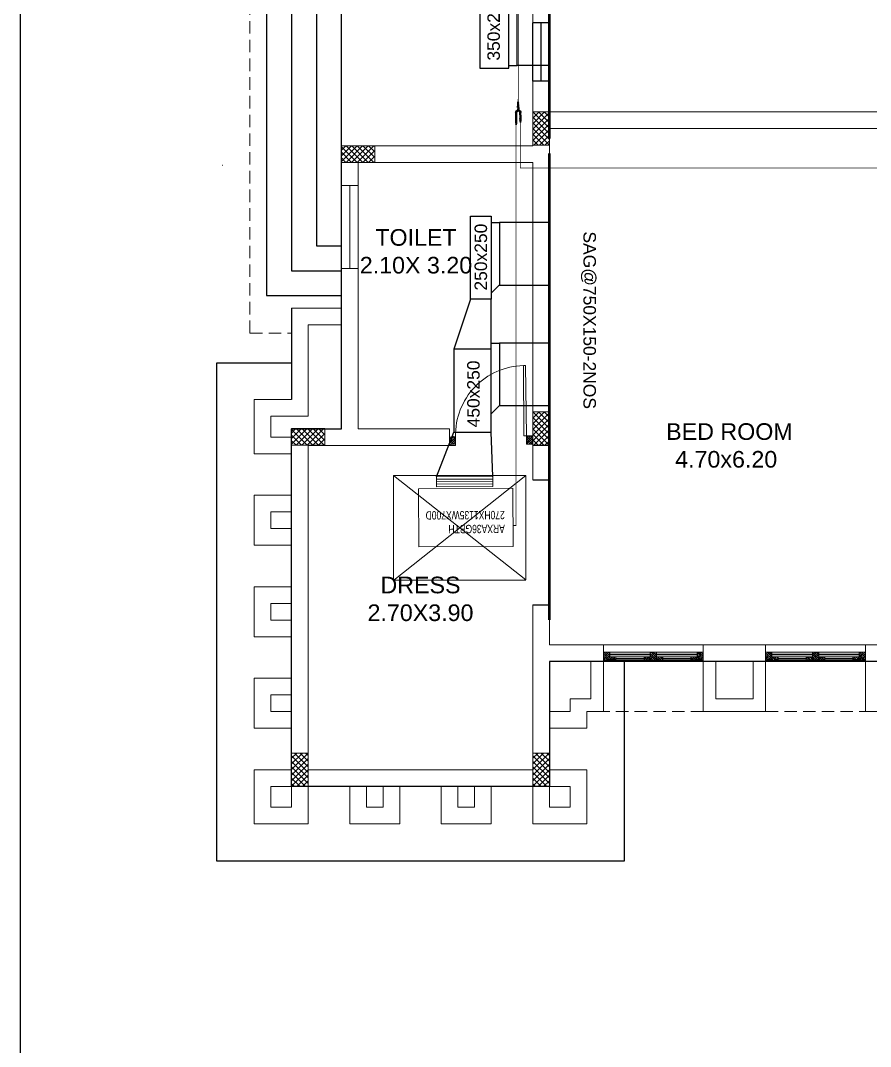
# Model space of a CAD drawing. Header units: centimetres. Extents: x -223085 to -5411, y 68813 to 74618.
# Drawn here: x -223085 to -222063, y 70760 to 71993 of the extents above; entities that cross this region are included whole.
import ezdxf

# ---------------------------------------------------------------- set-up
doc = ezdxf.new("R2010")
doc.units = ezdxf.units.CM
doc.linetypes.add('DASHED2', pattern=[0.375, 0.25, -0.125])
for name, color, linetype in [('A TEXT FRAME', 253, 'Continuous'), ('COLUMN', 6, 'Continuous'), ('HAVC', 6, 'Continuous'), ('HVAC', 6, 'Continuous'), ('PDF_FRAME', 7, 'Continuous'), ('PDF_m thick', 7, 'Continuous'), ('t10', 7, 'Continuous'), ('WALLL', 7, 'Continuous')]:
    doc.layers.add(name, color=color, linetype=linetype)
for name, color, linetype, lineweight in [('FRAME', 31, 'Continuous', 25), ('hatchh', 251, 'Continuous', 9), ('LINE02', 8, 'Continuous', 0), ('m thick', 15, 'Continuous', 20), ('TXT BM NME', 102, 'Continuous', 13), ('wall face 1', 4, 'Continuous', 30), ('WINDOWSSS', 42, 'Continuous', 20)]:
    doc.layers.add(name, color=color, linetype=linetype, lineweight=lineweight)
doc.layers.add('PDF_DASH', color=7, linetype='Continuous', true_color=0x989898)
doc.layers.add('PDF_hatchh', color=7, linetype='Continuous', true_color=0x767676)
doc.styles.add('ARI', font='arial.ttf')
doc.styles.add('MAPLE CM', font='swisscl.ttf', dxfattribs={"height": 20})
doc.styles.get("Standard").update_dxf_attribs({"font": 'arial.ttf'})

# ---------------------------------------------------------------- blocks, each defined once
blk = doc.blocks.new('CEXDW')
at = {"layer": 'A TEXT FRAME', "color": 10, "linetype": 'ByBlock', "lineweight": 5}
blk.add_line((-236486.6, 19560.2), (-236486.6, 19660.2), dxfattribs=at)
at = {"layer": 'A TEXT FRAME', "color": 5, "linetype": 'ByBlock', "lineweight": 5}
blk.add_lwpolyline([(-236476.6, 19660.2), (-236476.6, 19560.2), (-236496.6, 19560.2), (-236496.6, 19660.2)], close=True, dxfattribs=at)
blk = doc.blocks.new('window 120')
at = {"layer": 'hatchh', "linetype": 'ByBlock', "lineweight": 5}
h = blk.add_hatch(dxfattribs=at)
h.set_pattern_fill('ANSI38', color=256, scale=0.15, angle=270, style=0)
h.set_pattern_definition([(315, (1141.550529, 856.235317), (0.01325825215, 0.01325825215), []), (45, (1141.550529, 856.235317), (0.01325825215, 0.03977475644), [0.046875, -0.028125])])
h.paths.add_polyline_path([(1149.778, 71.298), (1149.778, 71.398), (1149.703, 71.398), (1149.703, 71.358), (1149.703, 71.298)])
h.paths.add_polyline_path([(1149.703, 71.358), (1149.703, 71.398), (1149.628, 71.398), (1149.628, 71.358)])
h.paths.add_polyline_path([(1148.653, 71.298), (1148.653, 71.398), (1148.578, 71.398), (1148.578, 71.298)])
h.paths.add_polyline_path([(1148.728, 71.358), (1148.728, 71.398), (1148.653, 71.398), (1148.653, 71.358)])
h = blk.add_hatch(dxfattribs=at)
h.set_pattern_fill('ANSI38', color=256, scale=0.15, angle=270, style=0)
h.set_pattern_definition([(315, (1669.323571, 90.203803), (0.01325825215, 0.01325825215), []), (45, (1669.323571, 90.203803), (0.01325825215, 0.03977475644), [0.046875, -0.028125])])
h.paths.add_polyline_path([(1149.14, 71.358), (1149.14, 71.398), (1149.065, 71.398), (1149.065, 71.358)])
h = blk.add_hatch(dxfattribs=at)
h.set_pattern_fill('ANSI38', color=256, scale=0.15, angle=270, style=0)
h.set_pattern_definition([(315, (366.332547, 44.985551), (0.01325825215, 0.01325825215), []), (45, (366.332547, 44.985551), (0.01325825215, 0.03977475644), [0.046875, -0.028125])])
h.paths.add_polyline_path([(1149.215, 71.398), (1149.14, 71.398), (1149.14, 71.358), (1149.14, 71.298), (1149.215, 71.298)])
h = blk.add_hatch(dxfattribs=at)
h.set_pattern_fill('ANSI38', color=256, scale=0.15, angle=270, style=0)
h.set_pattern_definition([(315, (1669.804821, 90.203803), (0.01325825215, 0.01325825215), []), (45, (1669.804821, 90.203803), (0.01325825215, 0.03977475644), [0.046875, -0.028125])])
h.paths.add_polyline_path([(1149.29, 71.358), (1149.29, 71.398), (1149.215, 71.398), (1149.215, 71.358)])
at = {"layer": 'FRAME', "linetype": 'ByBlock', "lineweight": 5}
for points in [[(1148.578, 71.398), (1148.578, 71.298), (1148.653, 71.298), (1148.653, 71.398), (1148.578, 71.398)], [(1149.14, 71.398), (1149.14, 71.298), (1149.215, 71.298), (1149.215, 71.398), (1149.14, 71.398)], [(1149.703, 71.398), (1149.703, 71.298), (1149.778, 71.298), (1149.778, 71.398), (1149.703, 71.398)]]:
    blk.add_lwpolyline(points, dxfattribs=at)
for points in [[(1148.728, 71.358), (1148.653, 71.358), (1148.653, 71.398), (1148.728, 71.398)], [(1149.14, 71.358), (1149.065, 71.358), (1149.065, 71.398), (1149.14, 71.398)], [(1149.29, 71.358), (1149.215, 71.358), (1149.215, 71.398), (1149.29, 71.398)], [(1149.703, 71.358), (1149.628, 71.358), (1149.628, 71.398), (1149.703, 71.398)]]:
    blk.add_lwpolyline(points, close=True, dxfattribs=at)
at = {"layer": 'm thick', "linetype": 'ByBlock', "lineweight": 5, "ltscale": 2}
for p, q in [((1149.778, 71.413), (1148.578, 71.413)), ((1148.578, 71.413), (1148.578, 71.213)), ((1149.778, 71.413), (1149.778, 71.213)), ((1149.14, 71.298), (1148.653, 71.298)), ((1149.703, 71.298), (1149.215, 71.298)), ((1148.578, 71.213), (1149.778, 71.213))]:
    blk.add_line(p, q, dxfattribs=at)
at = {"layer": 'WINDOWSSS', "linetype": 'ByBlock', "lineweight": 5}
for p, q in [((1149.14, 71.334), (1148.653, 71.334)), ((1149.14, 71.322), (1148.653, 71.322)), ((1149.065, 71.398), (1148.728, 71.398)), ((1149.065, 71.38), (1148.728, 71.38)), ((1149.065, 71.375), (1148.728, 71.375)), ((1149.065, 71.358), (1148.728, 71.358)), ((1149.703, 71.334), (1149.215, 71.334)), ((1149.703, 71.322), (1149.215, 71.322)), ((1149.628, 71.398), (1149.29, 71.398)), ((1149.628, 71.38), (1149.29, 71.38)), ((1149.628, 71.375), (1149.29, 71.375)), ((1149.628, 71.358), (1149.29, 71.358))]:
    blk.add_line(p, q, dxfattribs=at)
blk = doc.blocks.new('column')
at = {"layer": 'COLUMN', "linetype": 'ByBlock', "lineweight": 5}
h = blk.add_hatch(dxfattribs=at)
h.set_pattern_fill('ANSI37', color=2, scale=1.5, angle=180)
h.set_pattern_definition([(225, (-503875.3286, 79119.9544), (3.36759605, -3.36759605), []), (315, (-503875.3286, 79119.9544), (3.36759605, 3.36759605), [])])
h.paths.add_polyline_path([(-267390.5, 60213.5), (-267410.5, 60213.5), (-267410.5, 60173.5), (-267390.5, 60173.5)])
h = blk.add_hatch(dxfattribs=at)
h.set_pattern_fill('ANSI37', color=2, scale=1.5, angle=-90)
h.set_pattern_definition([(315, (-286546.9417, -176312.1513), (3.36759605, 3.36759605), []), (45, (-286546.9417, -176312.1513), (-3.36759605, 3.36759605), [])])
h.paths.add_polyline_path([(-267640.5, 60172.7), (-267640.5, 60152.7), (-267600.5, 60152.7), (-267600.5, 60172.7)])
h = blk.add_hatch(dxfattribs=at)
h.set_pattern_fill('ANSI37', color=2, scale=1.5, angle=180)
h.set_pattern_definition([(225, (-503875.3403, 78759.088), (3.36759605, -3.36759605), []), (315, (-503875.3403, 78759.088), (3.36759605, 3.36759605), [])])
h.paths.add_polyline_path([(-267390.5, 59852.7), (-267410.5, 59852.7), (-267410.5, 59812.7), (-267390.5, 59812.7)])
h = blk.add_hatch(dxfattribs=at)
h.set_pattern_fill('ANSI37', color=2, scale=1.5, angle=-90)
h.set_pattern_definition([(315, (-286606.9417, -176652.1513), (3.36759605, 3.36759605), []), (45, (-286606.9417, -176652.1513), (-3.36759605, 3.36759605), [])])
h.paths.add_polyline_path([(-267700.5, 59832.7), (-267700.5, 59812.7), (-267660.5, 59812.7), (-267660.5, 59832.7)])
h = blk.add_hatch(dxfattribs=at)
h.set_pattern_fill('ANSI37', color=2, scale=1.5)
h.set_pattern_definition([(45, (-31215.702, 40496.2444), (-3.36759605, 3.36759605), []), (135, (-31215.702, 40496.2444), (-3.36759605, -3.36759605), [])])
h.paths.add_polyline_path([(-267700.5, 59402.7), (-267680.5, 59402.7), (-267680.5, 59442.7), (-267700.5, 59442.7)])
h = blk.add_hatch(dxfattribs=at)
h.set_pattern_fill('ANSI37', color=2, scale=1.5)
h.set_pattern_definition([(45, (-30925.702, 40496.2444), (-3.36759605, 3.36759605), []), (135, (-30925.702, 40496.2444), (-3.36759605, -3.36759605), [])])
h.paths.add_polyline_path([(-267410.5, 59402.7), (-267390.5, 59402.7), (-267390.5, 59442.7), (-267410.5, 59442.7)])
at = {"layer": 'A TEXT FRAME', "color": 6, "linetype": 'ByBlock', "lineweight": 5}
for points in [[(-267390.5, 60213.5), (-267410.5, 60213.5), (-267410.5, 60173.5), (-267390.5, 60173.5)], [(-267640.5, 60172.7), (-267640.5, 60152.7), (-267600.5, 60152.7), (-267600.5, 60172.7)], [(-267390.5, 59852.7), (-267410.5, 59852.7), (-267410.5, 59812.7), (-267390.5, 59812.7)], [(-267700.5, 59832.7), (-267700.5, 59812.7), (-267660.5, 59812.7), (-267660.5, 59832.7)], [(-267700.5, 59402.7), (-267680.5, 59402.7), (-267680.5, 59442.7), (-267700.5, 59442.7)], [(-267410.5, 59402.7), (-267390.5, 59402.7), (-267390.5, 59442.7), (-267410.5, 59442.7)]]:
    blk.add_lwpolyline(points, close=True, dxfattribs=at)
blk = doc.blocks.new('R4E')
at = {"layer": 'PDF_DASH', "linetype": 'ByBlock', "lineweight": 0}
blk.add_arc((0.7, -83.4), 83.4, 358.6053, 88.6669, dxfattribs=at)
at = {"layer": 'PDF_FRAME', "color": 252, "linetype": 'ByBlock', "lineweight": 0, "true_color": 0x989898}
for points in [[(-1.3, -84.7), (-1.3, -94.7), (-8.6, -94.7), (-8.6, -84.7)], [(91.4, -86.1), (91.4, -96), (84.1, -96), (84.1, -85.4)]]:
    blk.add_lwpolyline(points, close=True, dxfattribs=at)
at = {"layer": 'PDF_hatchh', "linetype": 'ByBlock', "lineweight": 0}
for points in [[(-8.6, -84.7), (-1.3, -92.7)], [(-7.9, -86.7), (-6, -84.7), (-1.3, -90)], [(-2, -86.1), (-5.3, -89.4)], [(-4, -85.4), (-3.3, -84.7), (-1.3, -87.4)], [(84.1, -86.1), (91.4, -93.3)], [(86.7, -85.4), (84.7, -88.1)], [(86.1, -85.4), (91.4, -90.7)], [(88.7, -86.1), (91.4, -88.1)], [(89.4, -86.1), (88.7, -86.7)], [(-6, -87.4), (-8.6, -90), (-4, -94.7)], [(-8.6, -87.4), (-1.3, -94.7)], [(-7.3, -91.4), (-8.6, -92.7), (-6.6, -94.7)], [(-3.3, -90), (-6.6, -93.3)], [(-4.6, -94), (-5.3, -94.7)], [(-1.3, -90.7), (-2.6, -92)], [(-1.3, -93.3), (-2.6, -94.7)], [(-1.3, -88.1), (-1.3, -88.1)], [(86.7, -88.7), (84.1, -91.4), (88.1, -96)], [(84.1, -88.7), (90.7, -96)], [(85.4, -92.7), (84.1, -94), (85.4, -96)], [(89.4, -91.4), (86.1, -94.7)], [(90.7, -87.4), (87.4, -90.7)], [(88.1, -95.3), (87.4, -96)], [(91.4, -92), (90, -93.3)], [(91.4, -94.7), (90, -96)]]:
    blk.add_lwpolyline(points, dxfattribs=at)
at = {"layer": 'PDF_m thick', "linetype": 'ByBlock', "lineweight": 0}
blk.add_lwpolyline([(0, 0), (-1.3, -84.7), (2, -84.7), (2.6, 0)], close=True, dxfattribs=at)
blk = doc.blocks.new('sfdsf')
blk.add_line((-33878.723, -54248.736), (-33581.723, -54248.736))
blk = doc.blocks.new('CVVX')
at = {"lineweight": 5, "xscale": 4.554945441230865, "yscale": 4.554945441230865, "zscale": 4.554945441230865, "rotation": 90.00000000000004}
blk.add_blockref('sfdsf', (-175947.9, 69074.68), dxfattribs=at)
blk = doc.blocks.new('3tr m')
at = {"layer": 'TXT BM NME', "color": 8, "linetype": 'ByBlock'}
for points in [[(159, -125.3), (159, 0), (0, 0), (0, -125.9)], [(0, 0), (159, -125.3)], [(0.5, -125.9), (159, 0)]]:
    blk.add_lwpolyline(points, dxfattribs=at)
blk = doc.blocks.new('3tr m n')
at = {"layer": 'A TEXT FRAME', "color": 8, "linetype": 'ByBlock'}
blk.add_lwpolyline([(-158.5, -0.6), (0, 0)], dxfattribs=at)
at = {"layer": 'TXT BM NME', "color": 8, "linetype": 'ByBlock'}
blk.add_blockref('3tr m', (-159, 125.3), dxfattribs=at)
blk = doc.blocks.new('45')
at = {"color": 42}
for p, q in [((5375.299, -1589.861), (5375.333, -1589.861)), ((5375.299, -1589.861), (5375.333, -1589.861)), ((5375.299, -1589.876), (5375.333, -1589.876)), ((5375.333, -1589.861), (5375.337, -1589.86)), ((5375.333, -1589.876), (5375.333, -1589.861)), ((5375.337, -1589.878), (5375.333, -1589.876)), ((5375.337, -1589.86), (5375.348, -1589.86)), ((5375.337, -1589.878), (5375.337, -1589.86)), ((5375.337, -1589.878), (5375.348, -1589.878)), ((5375.348, -1589.878), (5375.348, -1589.86)), ((5375.348, -1589.861), (5375.375, -1589.861)), ((5375.348, -1589.861), (5375.375, -1589.861)), ((5375.348, -1589.876), (5375.375, -1589.876)), ((5375.375, -1589.86), (5375.394, -1589.86)), ((5375.375, -1589.878), (5375.375, -1589.86)), ((5375.375, -1589.876), (5375.375, -1589.861)), ((5375.375, -1589.878), (5375.394, -1589.878)), ((5375.394, -1589.878), (5375.394, -1589.86)), ((5375.394, -1589.86), (5375.398, -1589.861)), ((5375.398, -1589.876), (5375.394, -1589.878)), ((5375.398, -1589.861), (5375.421, -1589.861)), ((5375.398, -1589.861), (5375.421, -1589.861)), ((5375.398, -1589.876), (5375.398, -1589.861)), ((5375.398, -1589.876), (5375.421, -1589.876)), ((5375.421, -1589.876), (5375.421, -1589.861)), ((5375.425, -1589.862), (5375.421, -1589.861)), ((5375.421, -1589.876), (5375.425, -1589.875)), ((5375.425, -1589.862), (5375.447, -1589.862)), ((5375.425, -1589.875), (5375.425, -1589.862)), ((5375.425, -1589.875), (5375.447, -1589.875)), ((5375.447, -1589.875), (5375.447, -1589.862)), ((5375.451, -1589.863), (5375.447, -1589.862)), ((5375.447, -1589.875), (5375.451, -1589.874)), ((5375.451, -1589.863), (5375.468, -1589.863)), ((5375.451, -1589.874), (5375.451, -1589.863)), ((5375.451, -1589.874), (5375.468, -1589.874)), ((5375.468, -1589.874), (5375.468, -1589.863)), ((5375.472, -1589.865), (5375.468, -1589.863)), ((5375.468, -1589.874), (5375.472, -1589.872)), ((5375.472, -1589.865), (5375.485, -1589.865)), ((5375.472, -1589.872), (5375.472, -1589.865)), ((5375.472, -1589.872), (5375.472, -1589.865)), ((5375.472, -1589.872), (5375.485, -1589.872)), ((5375.485, -1589.872), (5375.485, -1589.865)), ((5375.152, -1589.896), (5375.139, -1589.896)), ((5375.139, -1589.896), (5375.139, -1589.906)), ((5375.152, -1589.906), (5375.139, -1589.906)), ((5375.157, -1589.895), (5375.152, -1589.896)), ((5375.152, -1589.896), (5375.152, -1589.906)), ((5375.152, -1589.906), (5375.157, -1589.908)), ((5375.175, -1589.895), (5375.157, -1589.895)), ((5375.157, -1589.895), (5375.157, -1589.908)), ((5375.175, -1589.908), (5375.157, -1589.908)), ((5375.179, -1589.894), (5375.175, -1589.895)), ((5375.175, -1589.895), (5375.175, -1589.908)), ((5375.175, -1589.908), (5375.179, -1589.909)), ((5375.198, -1589.894), (5375.179, -1589.894)), ((5375.179, -1589.894), (5375.179, -1589.909)), ((5375.198, -1589.909), (5375.179, -1589.909)), ((5375.198, -1589.909), (5375.179, -1589.909)), ((5375.198, -1589.894), (5375.202, -1589.892)), ((5375.198, -1589.894), (5375.198, -1589.909)), ((5375.198, -1589.894), (5375.198, -1589.909)), ((5375.202, -1589.91), (5375.198, -1589.909)), ((5375.223, -1589.892), (5375.202, -1589.892)), ((5375.202, -1589.892), (5375.202, -1589.91)), ((5375.223, -1589.91), (5375.202, -1589.91)), ((5375.223, -1589.91), (5375.223, -1589.892)), ((5375.223, -1589.894), (5375.241, -1589.894)), ((5375.223, -1589.894), (5375.241, -1589.894)), ((5375.223, -1589.909), (5375.241, -1589.909)), ((5375.241, -1589.892), (5375.259, -1589.892)), ((5375.241, -1589.91), (5375.241, -1589.892)), ((5375.241, -1589.91), (5375.26, -1589.91)), ((5375.273, -1589.9), (5375.259, -1589.892)), ((5375.26, -1589.91), (5375.273, -1589.902)), ((5375.333, -1589.926), (5375.299, -1589.926)), ((5375.333, -1589.941), (5375.299, -1589.941)), ((5375.333, -1589.926), (5375.337, -1589.924)), ((5375.333, -1589.941), (5375.333, -1589.926)), ((5375.337, -1589.943), (5375.333, -1589.941)), ((5375.337, -1589.924), (5375.348, -1589.924)), ((5375.337, -1589.943), (5375.337, -1589.924)), ((5375.337, -1589.943), (5375.348, -1589.943)), ((5375.348, -1589.943), (5375.348, -1589.924)), ((5375.348, -1589.941), (5375.348, -1589.926)), ((5375.348, -1589.926), (5375.384, -1589.926)), ((5375.348, -1589.941), (5375.384, -1589.941)), ((5375.384, -1589.941), (5375.384, -1589.926)), ((5375.388, -1589.927), (5375.384, -1589.926)), ((5375.384, -1589.941), (5375.388, -1589.94)), ((5375.388, -1589.927), (5375.41, -1589.927)), ((5375.388, -1589.94), (5375.388, -1589.927)), ((5375.388, -1589.94), (5375.41, -1589.94)), ((5375.41, -1589.94), (5375.41, -1589.927)), ((5375.414, -1589.928), (5375.41, -1589.927)), ((5375.41, -1589.94), (5375.414, -1589.939)), ((5375.414, -1589.928), (5375.43, -1589.928)), ((5375.414, -1589.939), (5375.414, -1589.928)), ((5375.414, -1589.939), (5375.43, -1589.939)), ((5375.43, -1589.939), (5375.43, -1589.928)), ((5375.434, -1589.93), (5375.43, -1589.928)), ((5375.43, -1589.939), (5375.434, -1589.937)), ((5375.434, -1589.93), (5375.447, -1589.93)), ((5375.434, -1589.937), (5375.434, -1589.93)), ((5375.434, -1589.937), (5375.434, -1589.93)), ((5375.434, -1589.937), (5375.447, -1589.937)), ((5375.447, -1589.937), (5375.447, -1589.93))]:
    blk.add_line(p, q, dxfattribs=at)
for centre, radius, start, end in [((5375.299, -1589.901), 0.0402, 90, 167.3561), ((5375.299, -1589.901), 0.0247, 90, 270), ((5375.299, -1589.901), 0.0402, 193.2836, 270), ((5375.272, -1589.901), 0.00162, 302.7005, 58.7276)]:
    blk.add_arc(centre, radius, start, end, dxfattribs=at)
blk = doc.blocks.new('A$C49C76B04')
at = {"layer": 'wall face 1', "color": 7, "xscale": 100, "yscale": 100, "zscale": 100, "rotation": 180}
blk.add_blockref('45', (537529.9, -158986.1), dxfattribs=at)
blk = doc.blocks.new('A$C22C16DCF')
at = {"layer": 't10', "color": 30, "true_color": 0xf26722, "rotation": 90}
blk.add_blockref('A$C49C76B04', (7.8, 11.3), dxfattribs=at)
blk = doc.blocks.new('A$C2F3818EF')
at = {"layer": 'HVAC', "color": 30, "true_color": 0xf26722}
blk.add_blockref('A$C22C16DCF', (-7.8, -9.6), dxfattribs=at)
blk = doc.blocks.new('A$C2E9877FA')
at = {"layer": 'HAVC', "color": 30, "ltscale": 100, "true_color": 0xf26722, "xscale": 10, "yscale": 10, "zscale": 10, "rotation": 269.9999999999999}
blk.add_blockref('A$C2F3818EF', (-42, -72), dxfattribs=at)

msp = doc.modelspace()

# ---------------------------------------------------------------- linework, layer by layer
at = {"layer": 'A TEXT FRAME', "color": 0, "linetype": 'ByBlock', "lineweight": 0}
msp.add_line((-223085.272, 74614.247), (-223085.272, 68813.441), dxfattribs=at)
at = {"layer": 'A TEXT FRAME', "color": 8, "linetype": 'DASHED2', "lineweight": 5, "ltscale": 60}
for p, q in [((-222809.359, 71617.335, 0), (-222809.359, 72527.455, 0)), ((-222809.359, 71617.335, 0), (-222759.359, 71617.335, 0)), ((-222264.359, 71162.455, 0), (-222384.359, 71162.455, 0)), ((-222189.359, 71162.455, 0), (-222069.359, 71162.455, 0))]:
    msp.add_line(p, q, dxfattribs=at)
at = {"layer": 'A TEXT FRAME', "color": 4, "linetype": 'ByBlock', "lineweight": 5}
for p, q in [((-222699.359, 72402.455, 0), (-222699.359, 71794.849, 0)), ((-222469.359, 71990.329, 0), (-222469.359, 72027.455, 0)), ((-222449.359, 72027.455, 0), (-222449.359, 71990.329, 0)), ((-222469.359, 71882.455, 0), (-222469.359, 71920.329, 0)), ((-222449.359, 71920.329, 0), (-222449.359, 71883.204, 0)), ((-222469.359, 71842.349, 0), (-222469.359, 71882.455, 0)), ((-221979.351, 71883.204, 0), (-222449.359, 71883.204, 0)), ((-222449.359, 71440.732, 0), (-222449.359, 71863.204, 0)), ((-221959.351, 71863.204, 0), (-222449.359, 71863.204, 0)), ((-222659.342, 71842.349, 0), (-222469.359, 71842.349, 0)), ((-222679.359, 71794.849, 0), (-222679.359, 71822.349, 0)), ((-222469.359, 71822.349, 0), (-222659.342, 71822.349, 0)), ((-222469.359, 71440.732, 0), (-222469.359, 71822.349, 0)), ((-222699.359, 71794.849, 0), (-222679.359, 71794.849, 0)), ((-222699.359, 71502.335, 0), (-222699.359, 71694.849, 0)), ((-222679.359, 71694.849, 0), (-222679.359, 71502.335, 0)), ((-222699.359, 71647.335, 0), (-222759.359, 71647.335, 0)), ((-222699.359, 71627.335, 0), (-222739.359, 71627.335, 0)), ((-222739.359, 71627.335, 0), (-222739.359, 71517.335, 0)), ((-222759.359, 71537.335, 0), (-222804.342, 71537.335, 0)), ((-222804.342, 71537.335, 0), (-222804.342, 71472.335, 0)), ((-222739.359, 71517.335, 0), (-222784.342, 71517.335, 0)), ((-222784.342, 71517.335, 0), (-222784.342, 71492.335, 0)), ((-222759.359, 71502.335, 0), (-222699.359, 71502.335, 0)), ((-222679.359, 71502.335, 0), (-222569.359, 71502.335, 0)), ((-222569.359, 71482.335, 0), (-222569.359, 71502.335, 0)), ((-222784.342, 71492.335, 0), (-222759.342, 71492.335, 0)), ((-222804.342, 71472.335, 0), (-222759.342, 71472.335, 0)), ((-222759.359, 71422.335, 0), (-222759.359, 71482.335, 0)), ((-222739.359, 71482.335, 0), (-222739.359, 71092.335, 0)), ((-222569.359, 71482.335, 0), (-222739.359, 71482.335, 0)), ((-222469.359, 71482.335, 0), (-222449.359, 71482.335, 0)), ((-222804.342, 71422.335, 0), (-222759.359, 71422.335, 0)), ((-222804.342, 71422.335, 0), (-222804.342, 71362.335, 0)), ((-222784.342, 71402.335, 0), (-222759.342, 71402.335, 0)), ((-222784.342, 71402.335, 0), (-222784.342, 71382.335, 0)), ((-222759.359, 71382.335, 0), (-222759.359, 71402.335, 0)), ((-222784.342, 71382.335, 0), (-222759.342, 71382.335, 0)), ((-222804.342, 71362.335, 0), (-222759.342, 71362.335, 0)), ((-222759.359, 71312.335, 0), (-222759.359, 71362.335, 0)), ((-222804.342, 71312.335, 0), (-222759.342, 71312.335, 0)), ((-222804.342, 71312.335, 0), (-222804.342, 71252.335, 0)), ((-222784.342, 71292.335, 0), (-222759.342, 71292.335, 0)), ((-222784.342, 71292.335, 0), (-222784.342, 71272.335, 0)), ((-222759.359, 71272.335, 0), (-222759.359, 71292.335, 0)), ((-222469.359, 71092.335, 0), (-222469.359, 71290.732, 0)), ((-222449.359, 71290.732, 0), (-222449.359, 71242.455, 0)), ((-222784.342, 71272.335, 0), (-222759.342, 71272.335, 0)), ((-222804.342, 71252.335, 0), (-222759.342, 71252.335, 0)), ((-222759.359, 71202.335, 0), (-222759.359, 71252.335, 0)), ((-222449.359, 71242.455, 0), (-221979.393, 71242.455, 0)), ((-222399.359, 71222.455, 0), (-222449.359, 71222.455, 0)), ((-222449.359, 71222.455, 0), (-222449.359, 71162.455, 0)), ((-222399.359, 71222.455, 0), (-222399.359, 71177.455, 0)), ((-222264.359, 71222.455, 0), (-222384.359, 71222.455, 0)), ((-222384.359, 71222.455, 0), (-222384.359, 71162.455, 0)), ((-222204.359, 71222.455, 0), (-222249.359, 71222.455, 0)), ((-222069.359, 71222.455, 0), (-222189.359, 71222.455, 0)), ((-222069.359, 71222.455, 0), (-222069.359, 71162.455, 0)), ((-222804.342, 71202.335, 0), (-222759.342, 71202.335, 0)), ((-222804.342, 71202.335, 0), (-222804.342, 71142.335, 0)), ((-222784.342, 71182.335, 0), (-222759.342, 71182.335, 0)), ((-222784.342, 71182.335, 0), (-222784.342, 71162.335, 0)), ((-222759.359, 71162.335, 0), (-222759.359, 71182.335, 0)), ((-222399.359, 71177.455, 0), (-222424.359, 71177.455, 0)), ((-222784.342, 71162.335, 0), (-222759.342, 71162.335, 0)), ((-222384.359, 71162.455, 0), (-222404.359, 71162.455, 0)), ((-222069.359, 71162.455, 0), (-222049.359, 71162.455, 0)), ((-222804.342, 71142.335, 0), (-222759.342, 71142.335, 0)), ((-222759.359, 71092.335, 0), (-222759.359, 71142.335, 0)), ((-222449.359, 71142.335, 0), (-222449.359, 71092.335, 0)), ((-222449.359, 71142.335, 0), (-222404.359, 71142.335, 0)), ((-222804.342, 71092.335, 0), (-222759.342, 71092.335, 0)), ((-222804.342, 71092.335, 0), (-222804.342, 71027.335, 0)), ((-222739.359, 71092.335, 0), (-222469.359, 71092.335, 0)), ((-222449.359, 71092.335, 0), (-222404.359, 71092.335, 0)), ((-222759.342, 71072.335, 0), (-222784.342, 71072.335, 0)), ((-222759.342, 71047.335, 0), (-222759.342, 71072.335, 0)), ((-222689.359, 71072.335, 0), (-222739.359, 71072.335, 0)), ((-222739.342, 71072.335, 0), (-222739.342, 71027.335, 0)), ((-222689.359, 71072.335, 0), (-222689.359, 71027.335, 0)), ((-222649.359, 71072.335, 0), (-222669.359, 71072.335, 0)), ((-222579.359, 71072.335, 0), (-222629.359, 71072.335, 0)), ((-222629.359, 71072.335, 0), (-222629.359, 71027.335, 0)), ((-222579.359, 71072.335, 0), (-222579.359, 71027.335, 0)), ((-222539.359, 71072.335, 0), (-222559.359, 71072.335, 0)), ((-222519.359, 71027.335, 0), (-222519.359, 71072.335, 0)), ((-222469.359, 71072.335, 0), (-222519.359, 71072.335, 0)), ((-222469.359, 71027.335, 0), (-222469.359, 71072.335, 0)), ((-222449.359, 71072.335, 0), (-222449.359, 71047.335, 0)), ((-222424.359, 71072.335, 0), (-222449.359, 71072.335, 0)), ((-222804.342, 71027.335, 0), (-222739.342, 71027.335, 0))]:
    msp.add_line(p, q, dxfattribs=at)
at = {"layer": 'A TEXT FRAME', "color": 4, "linetype": 'ByBlock'}
for p, q in [((-222449.359, 71990.329, 0), (-222469.359, 71990.329, 0)), ((-222449.359, 71920.329, 0), (-222469.359, 71920.329, 0)), ((-222759.359, 71647.335, 0), (-222759.359, 71537.335, 0)), ((-222469.359, 71440.732, 0), (-222449.359, 71440.732, 0)), ((-222469.359, 71290.732, 0), (-222449.359, 71290.732, 0))]:
    msp.add_line(p, q, dxfattribs=at)
at = {"layer": 'A TEXT FRAME', "color": 5, "linetype": 'ByBlock'}
for p, q in [((-222469.359, 71920.329, 0), (-222469.359, 71990.329, 0)), ((-222449.359, 71920.329, 0), (-222449.359, 71990.329, 0))]:
    msp.add_line(p, q, dxfattribs=at)
at = {"layer": 'A TEXT FRAME', "color": 1, "linetype": 'ByBlock'}
msp.add_line((-222459.359, 71920.329, 0), (-222459.359, 71990.329, 0), dxfattribs=at)
at = {"layer": 'A TEXT FRAME', "color": 6, "linetype": 'ByBlock', "lineweight": -2}
msp.add_line((-222841.949, 71818.771, 0), (-222842.309, 71818.771, 0), dxfattribs=at)
at = {"layer": 'A TEXT FRAME', "color": 251, "linetype": 'ByBlock', "true_color": 0x636466, "elevation": 0}
msp.add_lwpolyline([(-221464.281, 69972.455), (-221464.281, 70852.455), (-221979.342, 70852.455), (-221979.342, 71222.455), (-222449.359, 71222.455), (-222449.342, 71072.346), (-222759.342, 71072.335), (-222759.342, 71502.349), (-222699.359, 71502.335), (-222699.359, 72497.455), (-222759.297, 72497.455), (-222759.297, 73061.818), (-222589.359, 73061.818), (-222589.359, 74011.818), (-221389.376, 74011.818)], dxfattribs=at)
at = {"layer": 'A TEXT FRAME', "color": 1, "linetype": 'ByBlock', "elevation": 0}
for points in [[(-222699.359, 72471.455), (-222789.359, 72471.455), (-222789.359, 71662.335), (-222699.359, 71662.335)], [(-222699.359, 72441.455), (-222759.359, 72441.455), (-222759.359, 71692.335), (-222699.359, 71692.335)], [(-222699.359, 72411.455), (-222729.359, 72411.455), (-222729.359, 71722.335), (-222699.359, 71722.335)], [(-222359.359, 71222.455), (-222359.359, 70982.335), (-222849.359, 70982.335), (-222849.359, 71581.699), (-222759.359, 71581.699)]]:
    msp.add_lwpolyline(points, dxfattribs=at)
at = {"layer": 'A TEXT FRAME', "color": 2, "linetype": 'ByBlock', "const_width": 3, "elevation": 0}
for points in [[(-222449.363, 72459.505), (-222449.355, 71850.905)], [(-222449.359, 71272.455), (-222449.359, 71833.204)]]:
    msp.add_lwpolyline(points, dxfattribs=at)
at = {"layer": 'A TEXT FRAME', "color": 3, "linetype": 'ByBlock', "elevation": 0}
for points in [[(-222533.128, 72035.603), (-222533.128, 71935.603), (-222498.128, 71935.603), (-222498.128, 72035.603)], [(-222498.271, 71938.874), (-222488.271, 71938.874), (-222488.271, 72018.874), (-222498.128, 72028.874)], [(-222488.271, 72018.934), (-222449.359, 72018.934), (-222449.359, 71938.934), (-222488.271, 71938.934)]]:
    msp.add_lwpolyline(points, dxfattribs=at)
at = {"layer": 'A TEXT FRAME', "color": 3, "linetype": 'ByBlock'}
for points in [[(-222544.386, 71658.059), (-222544.386, 71758.059), (-222519.386, 71758.059), (-222519.386, 71658.059)], [(-222519.529, 71750.131), (-222509.529, 71750.131), (-222509.529, 71675.131), (-222519.386, 71665.131)], [(-222509.529, 71675.071), (-222449.359, 71675.071), (-222449.359, 71750.071), (-222509.529, 71750.071)], [(-222509.529, 71675.131), (-222509.529, 71675.131), (-222519.386, 71665.131)], [(-222519.386, 71598.059), (-222519.386, 71658.059), (-222544.386, 71658.059), (-222564.386, 71598.059)], [(-222564.386, 71498.059), (-222519.386, 71498.059), (-222519.386, 71598.059), (-222564.386, 71598.059), (-222564.386, 71498.059)], [(-222519.529, 71605.368), (-222509.529, 71605.368), (-222509.529, 71530.368), (-222519.386, 71520.368)], [(-222509.529, 71530.308), (-222449.359, 71530.308), (-222449.359, 71605.308), (-222509.529, 71605.308)], [(-222509.529, 71530.368), (-222509.529, 71530.368), (-222519.386, 71520.368)], [(-222585.016, 71444.398), (-222564.386, 71498.059)], [(-222517.474, 71444.736), (-222519.386, 71498.059)]]:
    msp.add_lwpolyline(points, dxfattribs=at)
at = {"layer": 'A TEXT FRAME', "color": 4, "linetype": 'ByBlock', "lineweight": 5, "elevation": 0}
for points in [[(-222264.359, 71222.455), (-222264.359, 71162.455), (-222189.359, 71162.455), (-222189.359, 71222.455)], [(-222249.359, 71222.455), (-222249.359, 71177.455), (-222204.359, 71177.455), (-222204.359, 71222.455)], [(-222424.359, 71162.455), (-222424.359, 71177.455)], [(-222449.359, 71162.455), (-222424.359, 71162.455)], [(-222404.359, 71142.335), (-222404.359, 71162.455)], [(-222469.359, 71027.335), (-222404.359, 71027.335), (-222404.359, 71092.335)], [(-222784.342, 71072.335), (-222784.342, 71047.335), (-222759.342, 71047.335)], [(-222669.359, 71072.335), (-222669.359, 71047.335), (-222649.359, 71047.335), (-222649.359, 71072.335)], [(-222559.359, 71072.335), (-222559.359, 71047.335), (-222539.359, 71047.335), (-222539.359, 71072.335)], [(-222449.359, 71047.335), (-222424.359, 71047.335), (-222424.359, 71072.335)], [(-222689.359, 71027.335), (-222629.359, 71027.335)], [(-222579.359, 71027.335), (-222519.359, 71027.335)]]:
    msp.add_lwpolyline(points, dxfattribs=at)
at = {"layer": 'LINE02', "color": 3}
for points in [[(-222517.474, 71444.736), (-222517.415, 71433.015), (-222584.957, 71432.677), (-222585.016, 71444.398)], [(-222517.474, 71444.736), (-222585.016, 71444.398)], [(-222517.459, 71441.873), (-222585.002, 71441.535)], [(-222517.444, 71438.876), (-222584.987, 71438.537)], [(-222517.429, 71435.945), (-222584.972, 71435.606)]]:
    msp.add_lwpolyline(points, dxfattribs=at)
at = {"layer": 'LINE02', "color": 1}
msp.add_lwpolyline([(-222492.803, 71360.848), (-222606.302, 71360.279), (-222606.652, 71430.278), (-222493.154, 71430.847), (-222492.803, 71360.848)], dxfattribs=at)
at = {"layer": 'TXT BM NME', "color": 30, "linetype": 'ByBlock', "true_color": 0xf26722, "const_width": 1}
for points in [[(-222486.245, 72245.499), (-222486.811, 71895.187)], [(-222489.424, 71867.479), (-222489.424, 71455.735)], [(-222484.233, 71870.48), (-222484.233, 71815.674), (-222054.695, 71815.674)], [(-222489.424, 71455.735), (-222489.424, 71385.973), (-222492.929, 71385.973)]]:
    msp.add_lwpolyline(points, dxfattribs=at)

# ---------------------------------------------------------------- block references
at = {"layer": 'A TEXT FRAME', "color": 0, "linetype": 'ByBlock'}
msp.add_blockref('column', (44941.112, 11669.804, 0), dxfattribs=at)
at = {"layer": 'A TEXT FRAME', "color": 1, "linetype": 'ByBlock'}
msp.add_blockref('CEXDW', (13797.271, 52134.697, 0), dxfattribs=at)
at = {"layer": 'A TEXT FRAME', "color": 244, "linetype": 'ByBlock', "true_color": 0x991b1e, "xscale": -1}
msp.add_blockref('R4E', (-222477.997, 71578.331, 0), dxfattribs=at)
at = {"layer": 'TXT BM NME', "color": 30, "linetype": 'ByBlock', "true_color": 0xf26722, "xscale": -0.08000000000000002, "yscale": 0.08000000000000002, "zscale": 0.08000000000000002, "rotation": 270}
msp.add_blockref('A$C2E9877FA', (-222484.308, 71884.366), dxfattribs=at)
at = {"layer": 'TXT BM NME', "color": 8, "linetype": 'ByBlock'}
msp.add_blockref('3tr m n', (-222477.803, 71320.848), dxfattribs=at)
at = {"layer": 'wall face 1', "linetype": 'ByBlock', "lineweight": -2, "xscale": 100.0000000442378, "yscale": 100.0000000442378, "zscale": 100.0000000442378, "rotation": 180}
for p in [(-107406.559, 78363.748, 0), (-107211.559, 78363.748, 0)]:
    msp.add_blockref('window 120', p, dxfattribs=at)
at = {"layer": 'WALLL', "linetype": 'ByBlock', "lineweight": 0, "xscale": 4.287940003608949, "yscale": 4.287940003608949, "zscale": 4.287940003608949}
msp.add_blockref('CVVX', (-528181.369, 434321.972), dxfattribs=at)

# ---------------------------------------------------------------- texts
at = {"lineweight": 5, "char_height": 20, "width": 392.50181, "style": 'ARI'}
for s, insert, attachment_point in [('\\pxqc;TOILET\\P2.10X 3.20', (-222806.009, 71742.304, 0), 1), ('\\pxqc; BED ROOM\\P4.70x6.20', (-222040.509, 71508.952, 0), 3), ('\\pxqc;DRESS^J2.70X3.90', (-222800.582, 71324.498, 0), 1)]:
    msp.add_mtext(s, dxfattribs=dict(at, insert=insert, attachment_point=attachment_point))
at = {"layer": 'A TEXT FRAME', "color": 3, "linetype": 'ByBlock', "char_height": 15, "rotation": 90}
for s, insert, attachment_point in [('350x200', (-222523.944, 72025.226, 0), 3), ('250x250', (-222539.331, 71668.436), 1), ('450x250', (-222548.209, 71503.975), 1)]:
    msp.add_mtext(s, dxfattribs=dict(at, insert=insert, attachment_point=attachment_point))
at = {"layer": 'A TEXT FRAME', "color": 6, "linetype": 'ByBlock', "insert": (-222393.431, 71526.076), "char_height": 15, "attachment_point": 3, "rotation": 270}
msp.add_mtext('SAG@750X150-2NOS', dxfattribs=at)
at = {"layer": 'LINE02', "color": 4, "insert": (-222502.912, 71376.968), "char_height": 10, "attachment_point": 1, "rotation": 180.287186, "style": 'MAPLE CM'}
msp.add_mtext_dynamic_manual_height_columns('ARXA36GBTH\\P270HX1135WX700D', width=62.22329, gutter_width=100, heights=[0], dxfattribs=at)

doc.saveas('drawing.dxf')
